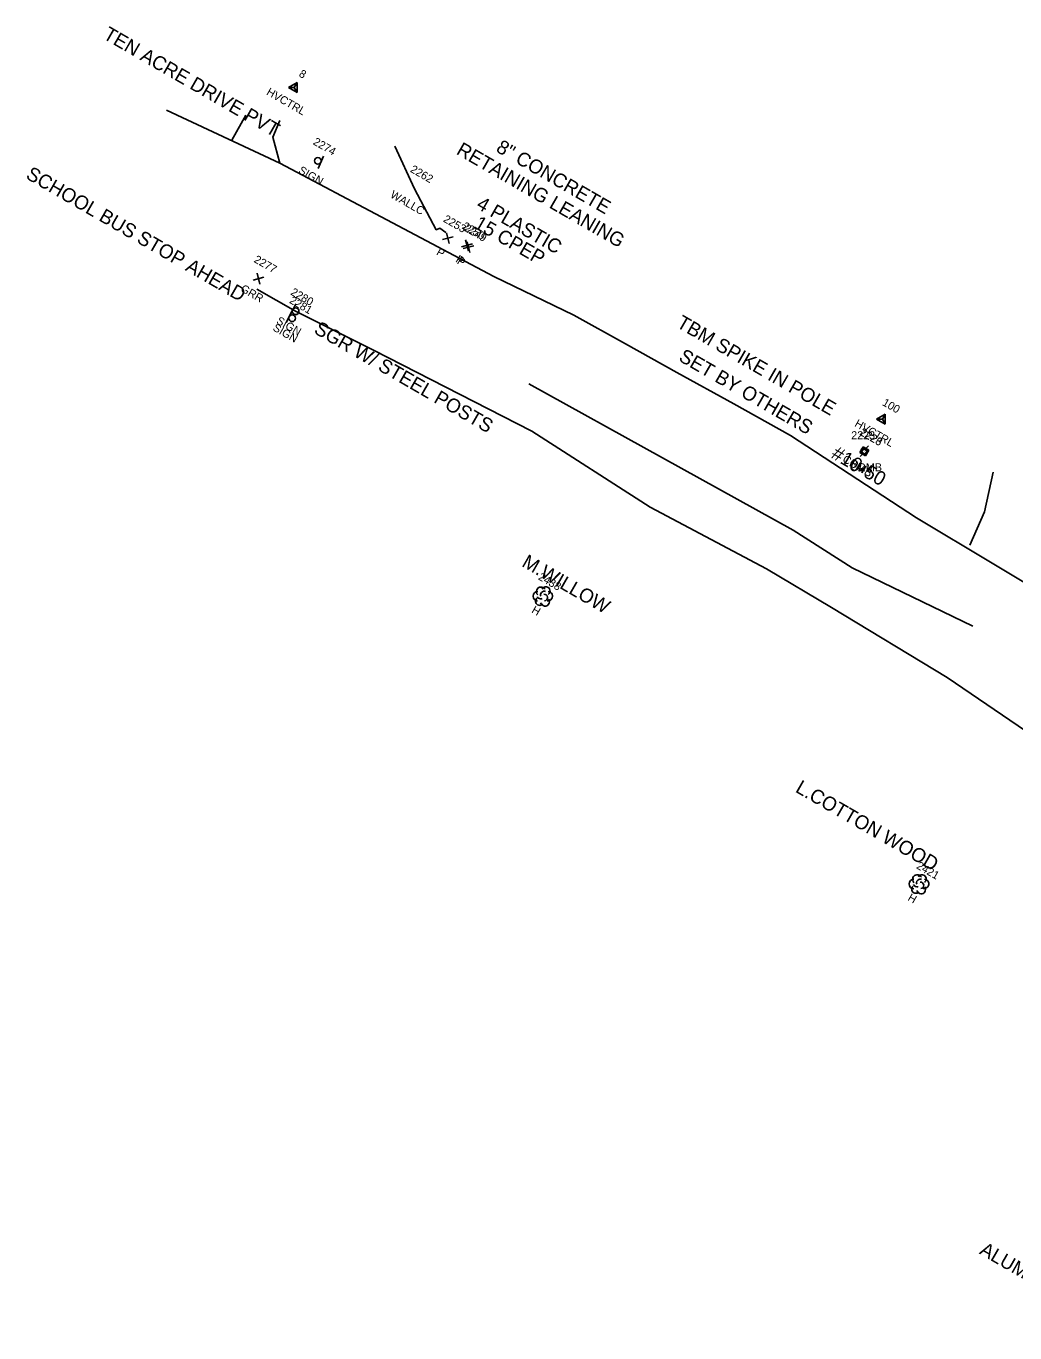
# Model space of a CAD drawing. Extents: x 1402744 to 1403686, y 558513 to 559015.
# Drawn here: x 1402743.8 to 1402990.8, y 558688.3 to 559014.9 of the extents above; entities that cross this region are included whole.
import ezdxf

# ---------------------------------------------------------------- set-up
doc = ezdxf.new("R2010")
doc.units = 0
for name, color, linetype in [('AC1_P', 7, 'Continuous'), ('AC1SC_P_T', 7, 'Continuous'), ('B_C', 7, 'Continuous'), ('C_C', 7, 'Continuous'), ('CPBM', 7, 'Continuous'), ('D_A', 7, 'Continuous'), ('D_C', 7, 'Continuous'), ('D_I', 7, 'Continuous'), ('D_TIC', 7, 'Continuous'), ('L_A', 7, 'Continuous'), ('L_C', 7, 'Continuous'), ('L_I', 7, 'Continuous'), ('LAPB', 7, 'Continuous'), ('LASF_P', 7, 'Continuous'), ('LTD', 7, 'Continuous'), ('PE_P', 7, 'Continuous'), ('R_A', 7, 'Continuous'), ('R_C', 7, 'Continuous'), ('R_I', 7, 'Continuous'), ('R_TIC', 7, 'Continuous'), ('RGP_P_T', 7, 'Continuous'), ('S_A', 7, 'Continuous'), ('S_C', 7, 'Continuous'), ('S_I', 7, 'Continuous'), ('SSGN', 7, 'Continuous'), ('U_A', 7, 'Continuous'), ('U_C', 7, 'Continuous'), ('U_I', 7, 'Continuous'), ('UP', 7, 'Continuous'), ('UW', 7, 'Continuous')]:
    doc.layers.add(name, color=color, linetype=linetype)

msp = doc.modelspace()

# ---------------------------------------------------------------- linework, layer by layer
at = {"layer": 'AC1_P'}
for points in [[(1402848.6, 558963.32), (1402847.15, 558964.41), (1402846.24, 558964.04), (1402840.79, 558974.23), (1402835.87, 558984.93)], [(1402801.41, 558949.18), (1402811.08, 558943.64), (1402830.52, 558933.9), (1402870.11, 558913.73), (1402899.63, 558894.72), (1402928.73, 558879.28), (1402944.93, 558869.61), (1402973.87, 558852.14), (1403007.21, 558829.4), (1403028.4, 558811.71)]]:
    msp.add_lwpolyline(points, dxfattribs=at)
at = {"layer": 'AC1SC_P_T'}
msp.add_lwpolyline([(1402869.32, 558925.48), (1402902.75, 558907.06), (1402935.35, 558888.96), (1402950.12, 558879.54), (1402980.25, 558864.98)], dxfattribs=at)
at = {"layer": 'CPBM'}
for p, q in [((1402952.5, 558908.42), (1402953, 558909.29)), ((1402953.36, 558907.92), (1402952.5, 558908.42)), ((1402953, 558909.29), (1402953.86, 558908.79)), ((1402953.18, 558908.6), (1402953.18, 558908.6)), ((1402953.18, 558908.6), (1402953.18, 558908.6)), ((1402953.86, 558908.79), (1402953.36, 558907.92))]:
    msp.add_line(p, q, dxfattribs=at)
at = {"layer": 'D_TIC'}
for points in [[(1402849.49, 558960.55), (1402848.76, 558963.28)], [(1402847.76, 558961.55), (1402850.49, 558962.28)], [(1402852.58, 558959.74), (1402855.32, 558960.47)], [(1402852.92, 558959.3), (1402855.66, 558960.03)], [(1402854.32, 558958.74), (1402853.58, 558961.47)], [(1402854.66, 558958.3), (1402853.92, 558961.03)]]:
    msp.add_lwpolyline(points, dxfattribs=at)
at = {"layer": 'LAPB'}
for p, q in [((1402809.3, 558999.58), (1402811.46, 559000.83)), ((1402809.3, 558999.58), (1402811.46, 558998.33)), ((1402809.3, 558999.58), (1402810.74, 558999.58)), ((1402810.74, 558999.58), (1402811.46, 559000.83)), ((1402810.74, 558999.58), (1402810.74, 558999.58)), ((1402810.74, 558999.58), (1402811.46, 558998.33)), ((1402811.46, 558998.33), (1402811.46, 559000.83)), ((1402956.23, 558916.7), (1402958.39, 558917.95)), ((1402957.67, 558916.7), (1402958.39, 558917.95)), ((1402958.39, 558915.45), (1402958.39, 558917.95)), ((1402956.23, 558916.7), (1402958.39, 558915.45)), ((1402956.23, 558916.7), (1402957.67, 558916.7)), ((1402957.67, 558916.7), (1402957.67, 558916.7)), ((1402957.67, 558916.7), (1402958.39, 558915.45))]:
    msp.add_line(p, q, dxfattribs=at)
at = {"layer": 'LTD'}
for p, q in [((1402872.86, 558872.5), (1402872.86, 558872.5)), ((1402872.86, 558872.5), (1402872.86, 558872.5)), ((1402966.83, 558800.58), (1402966.83, 558800.58)), ((1402966.83, 558800.58), (1402966.83, 558800.58))]:
    msp.add_line(p, q, dxfattribs=at)
for centre in [(1402873.62, 558873.72), (1402967.58, 558801.8)]:
    msp.add_arc(centre, 1.05, 305.5272, 150.9563, dxfattribs=at)
for centre, major_axis, ratio, start_param, end_param in [((1402872.51, 558873.47), (0.79, -1.05), 0.895232, 1.570796, 4.712389), ((1402871.57, 558872.43), (-0.02, -1.19), 0.959034, 3.141593, 6.283185), ((1402872.11, 558871.2), (0.76, 0.786), 0.942809, 1.570796, 4.712389), ((1402872.09, 558872.08), (-0.583, 0.24), 0.423636, 0, 3.141593), ((1402872.91, 558873), (-0.576, -0.582), 0.645439, 3.141593, 6.283185), ((1402873.31, 558871.28), (-0.55, 1.23), 0.841452, 1.570796, 4.712389), ((1402873.21, 558872.1), (-0.1, 0.827), 0.989748, 3.141593, 6.283185), ((1402874.05, 558872.48), (-1.23, 0.15), 0.949671, 1.570796, 4.712389), ((1402966.47, 558801.55), (0.79, -1.05), 0.895232, 1.570796, 4.712389), ((1402965.53, 558800.51), (-0.02, -1.19), 0.959034, 3.141593, 6.283185), ((1402966.08, 558799.28), (0.76, 0.786), 0.942809, 1.570796, 4.712389), ((1402966.06, 558800.16), (-0.583, 0.24), 0.423636, 0, 3.141593), ((1402966.88, 558801.08), (-0.576, -0.582), 0.645439, 3.141593, 6.283185), ((1402967.28, 558799.36), (-0.55, 1.23), 0.841452, 1.570796, 4.712389), ((1402967.18, 558800.18), (-0.1, 0.827), 0.989748, 3.141593, 6.283185), ((1402968.02, 558800.56), (-1.23, 0.15), 0.949671, 1.570796, 4.712389)]:
    msp.add_ellipse(centre, major_axis=major_axis, ratio=ratio, start_param=start_param, end_param=end_param, dxfattribs=at)
at = {"layer": 'PE_P'}
msp.add_lwpolyline([(1402985.39, 558903.48), (1402983.18, 558893.49), (1402979.48, 558885.21)], dxfattribs=at)
at = {"layer": 'R_TIC'}
for points in [[(1402802.2, 558950.45), (1402801.47, 558953.18)], [(1402800.47, 558951.45), (1402803.2, 558952.18)]]:
    msp.add_lwpolyline(points, dxfattribs=at)
at = {"layer": 'SSGN'}
for p, q in [((1402818.04, 558982.44), (1402816.73, 558979.37)), ((1402816.63, 558981.25), (1402816.63, 558981.25)), ((1402808.74, 558940.81), (1402810.25, 558943.78)), ((1402809.63, 558942.55), (1402811.12, 558945.53)), ((1402811.11, 558943.65), (1402811.11, 558943.65)), ((1402810.23, 558941.9), (1402810.23, 558941.9))]:
    msp.add_line(p, q, dxfattribs=at)
for centre in [(1402816.63, 558981.25), (1402811.11, 558943.65), (1402810.23, 558941.9)]:
    msp.add_circle(centre, 0.833, dxfattribs=at)
at = {"layer": 'UP'}
for p, q in [((1402952.01, 558908.37), (1402952.85, 558909.81)), ((1402953.46, 558907.53), (1402952.01, 558908.37)), ((1402952.1, 558907.35), (1402952.73, 558907.95)), ((1402952.85, 558909.81), (1402954.29, 558908.98)), ((1402953.15, 558908.67), (1402953.15, 558908.67)), ((1402954.29, 558908.98), (1402953.46, 558907.53)), ((1402954.2, 558909.99), (1402953.57, 558909.39))]:
    msp.add_line(p, q, dxfattribs=at)
msp.add_circle((1402953.15, 558908.67), 0.833, dxfattribs=at)
at = {"layer": 'UW'}
for points in [[(1402778.83, 558993.94), (1402807.18, 558980.68), (1402833.9, 558966.52), (1402860.63, 558952.36), (1402880.58, 558942.67), (1402893.47, 558935.52), (1402906.35, 558928.38), (1402920.55, 558920.51), (1402934.75, 558912.64), (1402966.16, 558892.05), (1402985.07, 558880.7), (1403003.98, 558869.35)], [(1402798.69, 558992.66), (1402795.14, 558986.41)], [(1402807.18, 558980.68), (1402805.43, 558987.16), (1402807.13, 558991.36)]]:
    msp.add_lwpolyline(points, dxfattribs=at)

# ---------------------------------------------------------------- texts
at = {"layer": 'B_C'}
msp.add_text('ALUMINUM DOCK', height=3.5, rotation=330, dxfattribs=at).set_placement((1402981.7, 558708.2))
at = {"layer": 'C_C'}
for s, p in [('TBM SPIKE IN POLE ', (1402906.01, 558939.83)), ('SET BY OTHERS', (1402906.54, 558931.44))]:
    msp.add_text(s, height=3.5, rotation=330, dxfattribs=at).set_placement(p)
at = {"layer": 'D_A'}
for p in [(1402846.09, 558957.9), (1402850.91, 558956.09), (1402851.25, 558955.65)]:
    msp.add_text('P', height=2, rotation=330, dxfattribs=at).set_placement(p)
at = {"layer": 'D_C'}
for s, p in [('4 PLASTIC', (1402856, 558969.53)), ('15 CPEP', (1402855.41, 558964.68))]:
    msp.add_text(s, height=3.5, rotation=330, dxfattribs=at).set_placement(p)
at = {"layer": 'D_I'}
for s, p in [('2253', (1402847.81, 558966.15)), ('2250', (1402852.55, 558964.38)), ('2249', (1402852.96, 558963.9))]:
    msp.add_text(s, height=2, rotation=330, dxfattribs=at).set_placement(p)
at = {"layer": 'L_A'}
for s, p in [('WALLC', (1402834.57, 558972.24)), ('H', (1402869.87, 558868.45)), ('H', (1402963.84, 558796.53))]:
    msp.add_text(s, height=2, rotation=330, dxfattribs=at).set_placement(p)
at = {"layer": 'L_C'}
for s, p in [('RETAINING LEANING', (1402851.01, 558983.07)), ('8" CONCRETE ', (1402860.93, 558983.7)), ('M.WILLOW', (1402867.37, 558880.04)), ('L.COTTON WOOD', (1402935.71, 558823.65))]:
    msp.add_text(s, height=3.5, rotation=330, dxfattribs=at).set_placement(p)
at = {"layer": 'L_I'}
for s, p in [('2262', (1402839.57, 558978.59)), ('2438', (1402871.53, 558876.73)), ('2421', (1402966, 558804.52))]:
    msp.add_text(s, height=2, rotation=330, dxfattribs=at).set_placement(p)
at = {"layer": 'LASF_P'}
for s, p in [('HVCTRL', (1402803.64, 558997.9)), ('HVCTRL', (1402950.57, 558915.03)), ('BM', (1402949.22, 558905.12))]:
    msp.add_text(s, height=2, rotation=330, dxfattribs=at).set_placement(p)
at = {"layer": 'R_A'}
msp.add_text('GRR', height=2, rotation=330, dxfattribs=at).set_placement((1402797.16, 558948.74))
at = {"layer": 'R_C'}
msp.add_text('SGR W/ STEEL POSTS', height=3.5, rotation=330, dxfattribs=at).set_placement((1402815.43, 558938.33))
at = {"layer": 'R_I'}
msp.add_text('2277', height=2, rotation=330, dxfattribs=at).set_placement((1402800.51, 558956.04))
at = {"layer": 'RGP_P_T'}
for s, p in [('8', (1402811.75, 559002.46)), ('100', (1402957.47, 558920.28)), ('2226', (1402951.81, 558912.86))]:
    msp.add_text(s, height=2, rotation=330, dxfattribs=at).set_placement(p)
at = {"layer": 'S_A'}
for p in [(1402811.64, 558978.33), (1402805.24, 558938.98), (1402806.12, 558940.73)]:
    msp.add_text('SIGN', height=2, rotation=330, dxfattribs=at).set_placement(p)
at = {"layer": 'S_C'}
for s, p in [('TEN ACRE DRIVE PVT', (1402762.78, 559011.94)), ('SCHOOL BUS STOP AHEAD', (1402743.47, 558977))]:
    msp.add_text(s, height=3.5, rotation=330, dxfattribs=at).set_placement(p)
at = {"layer": 'S_I'}
for s, p in [('2274', (1402815.28, 558985.47)), ('2281', (1402809.37, 558945.84)), ('2280', (1402809.68, 558947.91))]:
    msp.add_text(s, height=2, rotation=330, dxfattribs=at).set_placement(p)
at = {"layer": 'U_A'}
msp.add_text('COMB', height=2, rotation=330, dxfattribs=at).set_placement((1402947.52, 558906.15))
msp.add_text('COMB', height=2, dxfattribs=at).set_placement((1402949.54, 558903.67))
at = {"layer": 'U_C'}
msp.add_text('#10-50', height=3.5, rotation=330, dxfattribs=at).set_placement((1402944.63, 558907.14))
at = {"layer": 'U_I'}
msp.add_text('2223', height=2, dxfattribs=at).set_placement((1402949.89, 558911.67))
msp.add_text('2223', height=2, rotation=330, dxfattribs=at).set_placement((1402951.83, 558912.9))

doc.saveas('drawing.dxf')
